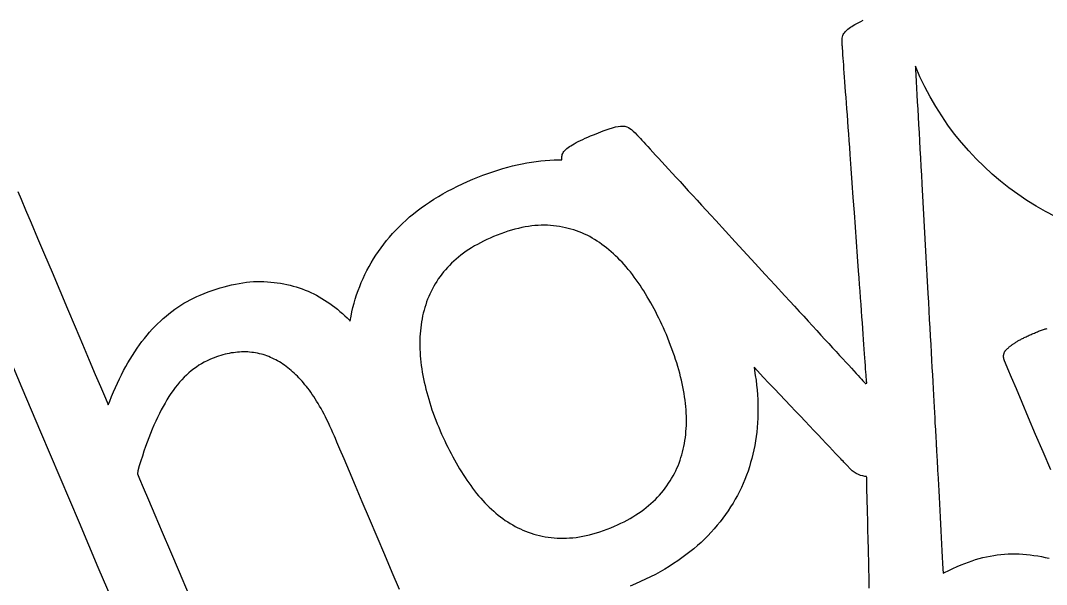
# Model space of a CAD drawing. Header units: millimetres. Extents: x 47 to 159, y 49 to 299.
# Drawn here: x 83.22 to 96.38, y 185.62 to 192.85 of the extents above; entities that cross this region are included whole.
import ezdxf

# ---------------------------------------------------------------- set-up
doc = ezdxf.new("R2010")
doc.units = ezdxf.units.MM

# ---------------------------------------------------------------- blocks, each defined once
blk = doc.blocks.new('angel 01')
for points in [[(-41.61, 133.366), (-37.62, 135.084), (-37.653, 135.163), (-37.813, 135.539), (-38.003, 135.986), (-38.216, 136.49), (-38.448, 137.034), (-38.69, 137.606), (-38.938, 138.189), (-39.184, 138.77), (-39.424, 139.333), (-39.649, 139.864)], [(-39.481, 141.856), (-39.439, 141.756), (-39.381, 141.62), (-39.31, 141.452), (-39.228, 141.259), (-39.138, 141.046), (-39.041, 140.82), (-38.942, 140.586), (-38.842, 140.351), (-38.744, 140.119), (-38.65, 139.898), (-38.563, 139.693), (-38.486, 139.51), (-38.42, 139.356), (-38.369, 139.235), (-38.334, 139.154), (-38.319, 139.119), (-38.3, 139.167), (-38.277, 139.226), (-38.253, 139.285), (-38.228, 139.342), (-38.203, 139.398), (-38.177, 139.453), (-38.15, 139.506), (-38.123, 139.559), (-38.096, 139.61), (-38.068, 139.659), (-38.039, 139.708), (-38.01, 139.755), (-37.98, 139.801), (-37.949, 139.846), (-37.918, 139.89), (-37.887, 139.932), (-37.855, 139.973), (-37.822, 140.013), (-37.789, 140.051), (-37.755, 140.089), (-37.721, 140.125), (-37.686, 140.16), (-37.65, 140.194), (-37.614, 140.226), (-37.578, 140.258), (-37.541, 140.288), (-37.503, 140.317), (-37.465, 140.345), (-37.427, 140.372), (-37.388, 140.398), (-37.348, 140.422), (-37.308, 140.445), (-37.267, 140.467), (-37.225, 140.488), (-37.184, 140.508), (-37.14, 140.527), (-37.087, 140.548), (-37.036, 140.568), (-36.985, 140.587), (-36.934, 140.604), (-36.884, 140.62), (-36.834, 140.634), (-36.785, 140.647), (-36.736, 140.659), (-36.688, 140.669), (-36.641, 140.678), (-36.593, 140.686), (-36.547, 140.692), (-36.501, 140.696), (-36.455, 140.7), (-36.41, 140.702), (-36.366, 140.702), (-36.322, 140.701), (-36.278, 140.699), (-36.235, 140.695), (-36.192, 140.691), (-36.15, 140.686), (-36.109, 140.679), (-36.068, 140.672), (-36.027, 140.664), (-35.987, 140.654), (-35.947, 140.644), (-35.908, 140.632), (-35.869, 140.62), (-35.831, 140.607), (-35.793, 140.592), (-35.756, 140.577), (-35.719, 140.561), (-35.683, 140.543), (-35.647, 140.525), (-35.612, 140.506), (-35.577, 140.485), (-35.543, 140.464), (-35.509, 140.442), (-35.475, 140.419), (-35.443, 140.395), (-35.41, 140.371), (-35.378, 140.345), (-35.346, 140.319), (-35.315, 140.291), (-35.285, 140.263), (-35.254, 140.234), (-35.225, 140.204), (-35.215, 140.194), (-35.214, 140.199), (-35.204, 140.256), (-35.192, 140.312), (-35.179, 140.367), (-35.164, 140.422), (-35.149, 140.477), (-35.132, 140.531), (-35.113, 140.585), (-35.093, 140.638), (-35.072, 140.69), (-35.05, 140.742), (-35.026, 140.793), (-35, 140.844), (-34.973, 140.894), (-34.945, 140.943), (-34.916, 140.992), (-34.885, 141.04), (-34.852, 141.088), (-34.819, 141.135), (-34.784, 141.181), (-34.747, 141.227), (-34.709, 141.272), (-34.67, 141.317), (-34.629, 141.361), (-34.587, 141.404), (-34.543, 141.446), (-34.498, 141.488), (-34.452, 141.529), (-34.403, 141.569), (-34.354, 141.608), (-34.303, 141.646), (-34.25, 141.684), (-34.196, 141.72), (-34.14, 141.756), (-34.083, 141.791), (-34.024, 141.825), (-33.964, 141.858), (-33.902, 141.891), (-33.839, 141.923), (-33.774, 141.953), (-33.708, 141.983), (-33.641, 142.012), (-33.575, 142.039), (-33.511, 142.064), (-33.446, 142.088), (-33.382, 142.11), (-33.319, 142.131), (-33.256, 142.15), (-33.193, 142.168), (-33.131, 142.184), (-33.07, 142.198), (-33.009, 142.211), (-32.948, 142.223), (-32.888, 142.233), (-32.829, 142.242), (-32.77, 142.249), (-32.711, 142.254), (-32.653, 142.258), (-32.595, 142.26), (-32.538, 142.261), (-32.498, 142.261), (-32.498, 142.263), (-32.5, 142.277), (-32.5, 142.291), (-32.499, 142.304), (-32.496, 142.317), (-32.492, 142.33), (-32.487, 142.343), (-32.48, 142.356), (-32.471, 142.368), (-32.46, 142.381), (-32.448, 142.393), (-32.434, 142.406), (-32.419, 142.418), (-32.401, 142.431), (-32.382, 142.443), (-32.362, 142.456), (-32.339, 142.469), (-32.315, 142.482), (-32.288, 142.495), (-32.26, 142.509), (-32.23, 142.523), (-32.198, 142.538), (-32.164, 142.553), (-32.129, 142.568), (-32.093, 142.583), (-32.059, 142.597), (-32.027, 142.61), (-31.997, 142.622), (-31.968, 142.633), (-31.941, 142.643), (-31.916, 142.652), (-31.893, 142.66), (-31.85, 142.673), (-31.811, 142.684), (-31.776, 142.691), (-31.744, 142.694), (-31.715, 142.695), (-31.689, 142.692), (-31.665, 142.686), (-31.643, 142.677), (-31.624, 142.665), (-31.604, 142.649), (-31.582, 142.63), (-31.559, 142.608), (-31.534, 142.583), (-31.531, 142.58), (-31.529, 142.577), (-31.526, 142.574), (-31.522, 142.57), (-31.517, 142.564), (-31.505, 142.551), (-31.489, 142.534), (-31.47, 142.514), (-31.448, 142.49), (-31.423, 142.462), (-31.395, 142.432), (-31.365, 142.399), (-31.331, 142.362), (-31.295, 142.323), (-31.257, 142.282), (-31.216, 142.237), (-31.173, 142.191), (-31.128, 142.142), (-31.081, 142.09), (-31.032, 142.037), (-30.981, 141.982), (-30.929, 141.925), (-30.875, 141.866), (-30.819, 141.806), (-30.762, 141.744), (-30.704, 141.681), (-30.645, 141.616), (-30.585, 141.551), (-30.524, 141.484), (-30.399, 141.349), (-30.272, 141.211), (-30.015, 140.931), (-29.887, 140.791), (-29.76, 140.653), (-29.635, 140.517), (-29.573, 140.45), (-29.513, 140.384), (-29.453, 140.319), (-29.394, 140.256), (-29.337, 140.193), (-29.281, 140.132), (-29.226, 140.073), (-29.173, 140.015), (-29.122, 139.959), (-29.072, 139.905), (-29.024, 139.853), (-28.978, 139.803), (-28.935, 139.755), (-28.893, 139.71), (-28.854, 139.667), (-28.817, 139.627), (-28.782, 139.59), (-28.75, 139.555), (-28.721, 139.524), (-28.695, 139.495), (-28.672, 139.47), (-28.652, 139.448), (-28.635, 139.43), (-28.621, 139.415), (-28.616, 139.409), (-28.611, 139.404), (-28.607, 139.4), (-28.604, 139.396), (-28.602, 139.394), (-28.601, 139.393), (-28.601, 139.393), (-28.601, 139.393), (-28.6, 139.393), (-28.596, 139.395), (-28.59, 139.397), (-28.586, 139.399), (-28.585, 139.399), (-28.585, 139.4), (-28.586, 139.402), (-28.586, 139.405), (-28.586, 139.409), (-28.587, 139.415), (-28.587, 139.422), (-28.588, 139.431), (-28.589, 139.451), (-28.591, 139.476), (-28.593, 139.506), (-28.596, 139.541), (-28.599, 139.58), (-28.602, 139.623), (-28.605, 139.67), (-28.609, 139.721), (-28.613, 139.776), (-28.617, 139.834), (-28.621, 139.896), (-28.626, 139.96), (-28.631, 140.028), (-28.636, 140.099), (-28.641, 140.173), (-28.647, 140.249), (-28.653, 140.327), (-28.658, 140.408), (-28.664, 140.491), (-28.671, 140.576), (-28.677, 140.662), (-28.683, 140.75), (-28.69, 140.84), (-28.703, 141.022), (-28.716, 141.209), (-28.744, 141.587), (-28.758, 141.777), (-28.771, 141.965), (-28.785, 142.151), (-28.798, 142.332), (-28.804, 142.421), (-28.81, 142.508), (-28.817, 142.594), (-28.823, 142.677), (-28.829, 142.759), (-28.834, 142.839), (-28.84, 142.916), (-28.845, 142.991), (-28.851, 143.063), (-28.856, 143.132), (-28.86, 143.198), (-28.865, 143.262), (-28.869, 143.321), (-28.873, 143.378), (-28.877, 143.43), (-28.881, 143.479), (-28.884, 143.524), (-28.887, 143.565), (-28.89, 143.602), (-28.892, 143.634), (-28.894, 143.662), (-28.896, 143.684), (-28.897, 143.702), (-28.897, 143.709), (-28.898, 143.715), (-28.898, 143.719), (-28.898, 143.722), (-28.899, 143.725), (-28.899, 143.731), (-28.901, 143.756), (-28.901, 143.779), (-28.9, 143.801), (-28.899, 143.82), (-28.895, 143.838), (-28.891, 143.854), (-28.886, 143.868), (-28.879, 143.881), (-28.871, 143.892), (-28.862, 143.903), (-28.851, 143.914), (-28.839, 143.926), (-28.826, 143.937), (-28.811, 143.949), (-28.795, 143.961), (-28.777, 143.972), (-28.758, 143.984), (-28.737, 143.996), (-28.714, 144.009), (-28.688, 144.022), (-28.66, 144.036), (-28.63, 144.051)], [(-28.552, 136.769), (-28.554, 136.844), (-28.556, 136.922), (-28.558, 137.002), (-28.56, 137.084), (-28.564, 137.25), (-28.568, 137.417), (-28.57, 137.499), (-28.572, 137.579), (-28.573, 137.656), (-28.575, 137.731), (-28.577, 137.803), (-28.579, 137.87), (-28.58, 137.933), (-28.581, 137.963), (-28.582, 137.991), (-28.582, 138.017), (-28.583, 138.043), (-28.583, 138.066), (-28.584, 138.088), (-28.584, 138.109), (-28.585, 138.127), (-28.585, 138.144), (-28.586, 138.158), (-28.586, 138.171), (-28.586, 138.181), (-28.586, 138.19), (-28.587, 138.196), (-28.587, 138.2), (-28.587, 138.202), (-28.59, 138.202), (-28.596, 138.202), (-28.61, 138.203), (-28.636, 138.208), (-28.664, 138.216), (-28.692, 138.226), (-28.721, 138.24), (-28.747, 138.256), (-28.77, 138.273), (-28.791, 138.292), (-28.8, 138.303), (-28.802, 138.305), (-28.803, 138.306), (-28.805, 138.308), (-28.807, 138.31), (-28.811, 138.314), (-28.815, 138.319), (-28.821, 138.325), (-28.828, 138.332), (-28.835, 138.341), (-28.844, 138.35), (-28.854, 138.36), (-28.865, 138.372), (-28.877, 138.384), (-28.889, 138.397), (-28.903, 138.412), (-28.918, 138.427), (-28.933, 138.444), (-28.95, 138.461), (-28.985, 138.498), (-29.024, 138.539), (-29.065, 138.583), (-29.11, 138.631), (-29.158, 138.681), (-29.209, 138.735), (-29.262, 138.791), (-29.318, 138.85), (-29.376, 138.911), (-29.437, 138.975), (-29.5, 139.041), (-29.564, 139.109), (-29.631, 139.18), (-29.699, 139.252), (-29.769, 139.325), (-29.84, 139.4), (-29.913, 139.477), (-29.987, 139.555), (-30.032, 139.603), (-30.025, 139.56), (-30.015, 139.498), (-30.006, 139.435), (-29.999, 139.373), (-29.993, 139.311), (-29.988, 139.249), (-29.984, 139.188), (-29.982, 139.127), (-29.981, 139.067), (-29.982, 139.007), (-29.984, 138.948), (-29.987, 138.889), (-29.991, 138.83), (-29.997, 138.772), (-30.004, 138.715), (-30.013, 138.657), (-30.022, 138.601), (-30.033, 138.545), (-30.046, 138.489), (-30.06, 138.433), (-30.075, 138.379), (-30.091, 138.324), (-30.109, 138.27), (-30.128, 138.217), (-30.148, 138.164), (-30.17, 138.112), (-30.194, 138.06), (-30.219, 138.009), (-30.245, 137.959), (-30.272, 137.909), (-30.301, 137.86), (-30.332, 137.811), (-30.363, 137.763), (-30.396, 137.715), (-30.431, 137.668), (-30.467, 137.622), (-30.504, 137.576), (-30.543, 137.531), (-30.583, 137.486), (-30.625, 137.442), (-30.668, 137.399), (-30.712, 137.356), (-30.758, 137.315), (-30.806, 137.274), (-30.854, 137.234), (-30.905, 137.195), (-30.957, 137.157), (-31.01, 137.12), (-31.065, 137.084), (-31.121, 137.048), (-31.178, 137.014), (-31.238, 136.98), (-31.298, 136.947), (-31.36, 136.915), (-31.424, 136.884), (-31.489, 136.854), (-31.555, 136.825), (-31.621, 136.797)], [(-34.583, 136.753), (-34.675, 136.971), (-34.772, 137.198), (-34.87, 137.429), (-34.966, 137.657), (-35.059, 137.876), (-35.147, 138.081), (-35.225, 138.266), (-35.293, 138.426), (-35.347, 138.553), (-35.385, 138.643), (-35.405, 138.69), (-35.418, 138.72), (-35.437, 138.763), (-35.456, 138.806), (-35.475, 138.847), (-35.494, 138.888), (-35.513, 138.927), (-35.532, 138.965), (-35.55, 139.002), (-35.569, 139.038), (-35.588, 139.072), (-35.607, 139.105), (-35.626, 139.138), (-35.645, 139.169), (-35.663, 139.199), (-35.682, 139.228), (-35.701, 139.255), (-35.72, 139.282), (-35.738, 139.307), (-35.757, 139.332), (-35.776, 139.355), (-35.795, 139.378), (-35.814, 139.401), (-35.833, 139.423), (-35.853, 139.445), (-35.873, 139.465), (-35.893, 139.486), (-35.913, 139.505), (-35.933, 139.525), (-35.954, 139.543), (-35.974, 139.561), (-35.995, 139.578), (-36.016, 139.595), (-36.037, 139.612), (-36.059, 139.627), (-36.08, 139.642), (-36.102, 139.657), (-36.124, 139.671), (-36.146, 139.684), (-36.168, 139.696), (-36.191, 139.708), (-36.214, 139.719), (-36.237, 139.729), (-36.26, 139.739), (-36.284, 139.748), (-36.307, 139.756), (-36.331, 139.764), (-36.355, 139.77), (-36.38, 139.776), (-36.404, 139.782), (-36.429, 139.786), (-36.454, 139.79), (-36.479, 139.793), (-36.505, 139.796), (-36.53, 139.798), (-36.556, 139.799), (-36.582, 139.799), (-36.608, 139.799), (-36.634, 139.797), (-36.661, 139.795), (-36.687, 139.793), (-36.714, 139.789), (-36.741, 139.785), (-36.767, 139.78), (-36.794, 139.775), (-36.821, 139.768), (-36.849, 139.761), (-36.876, 139.753), (-36.903, 139.744), (-36.931, 139.735), (-36.959, 139.725), (-36.987, 139.714), (-37.016, 139.701), (-37.052, 139.685), (-37.087, 139.667), (-37.122, 139.648), (-37.156, 139.627), (-37.189, 139.605), (-37.222, 139.581), (-37.254, 139.556), (-37.285, 139.53), (-37.316, 139.502), (-37.346, 139.473), (-37.376, 139.442), (-37.405, 139.409), (-37.433, 139.376), (-37.461, 139.341), (-37.488, 139.304), (-37.515, 139.266), (-37.541, 139.227), (-37.566, 139.186), (-37.591, 139.143), (-37.616, 139.1), (-37.64, 139.055), (-37.664, 139.008), (-37.687, 138.96), (-37.71, 138.911), (-37.733, 138.86), (-37.755, 138.807), (-37.777, 138.754), (-37.799, 138.699), (-37.82, 138.642), (-37.841, 138.584), (-37.862, 138.525), (-37.882, 138.464), (-37.901, 138.402), (-37.921, 138.338), (-37.94, 138.273), (-37.944, 138.234), (-37.918, 138.173), (-37.87, 138.061), (-37.804, 137.904), (-37.722, 137.711), (-37.627, 137.487), (-37.522, 137.24), (-37.41, 136.977), (-37.295, 136.705)], [(-26.224, 138.289), (-26.322, 138.518), (-26.417, 138.742), (-26.507, 138.955), (-26.591, 139.152), (-26.665, 139.326), (-26.727, 139.472), (-26.774, 139.584), (-26.805, 139.656), (-26.816, 139.683), (-26.818, 139.687), (-26.819, 139.691), (-26.821, 139.695), (-26.822, 139.699), (-26.823, 139.703), (-26.824, 139.708), (-26.825, 139.712), (-26.826, 139.716), (-26.827, 139.721), (-26.827, 139.725), (-26.828, 139.729), (-26.828, 139.734), (-26.828, 139.738), (-26.828, 139.743), (-26.828, 139.747), (-26.828, 139.752), (-26.828, 139.757), (-26.827, 139.761), (-26.827, 139.766), (-26.826, 139.771), (-26.825, 139.775), (-26.823, 139.78), (-26.822, 139.785), (-26.82, 139.789), (-26.818, 139.794), (-26.815, 139.798), (-26.813, 139.803), (-26.81, 139.808), (-26.807, 139.812), (-26.803, 139.817), (-26.8, 139.821), (-26.796, 139.826), (-26.791, 139.831), (-26.787, 139.835), (-26.782, 139.84), (-26.777, 139.844), (-26.772, 139.849), (-26.767, 139.853), (-26.761, 139.858), (-26.755, 139.863), (-26.749, 139.867), (-26.743, 139.872), (-26.737, 139.877), (-26.731, 139.882), (-26.724, 139.887), (-26.717, 139.892), (-26.71, 139.897), (-26.702, 139.902), (-26.695, 139.907), (-26.687, 139.912), (-26.679, 139.917), (-26.671, 139.923), (-26.663, 139.928), (-26.655, 139.933), (-26.646, 139.939), (-26.637, 139.944), (-26.627, 139.949), (-26.617, 139.955), (-26.607, 139.96), (-26.597, 139.966), (-26.586, 139.971), (-26.575, 139.977), (-26.564, 139.983), (-26.552, 139.988), (-26.54, 139.994), (-26.528, 140), (-26.515, 140.006), (-26.502, 140.012), (-26.489, 140.018), (-26.476, 140.023), (-26.462, 140.029), (-26.447, 140.035), (-26.433, 140.041), (-26.419, 140.047), (-26.405, 140.053), (-26.392, 140.058), (-26.379, 140.063), (-26.366, 140.068), (-26.353, 140.073), (-26.34, 140.077), (-26.328, 140.081), (-26.316, 140.085), (-26.305, 140.089), (-26.293, 140.093), (-26.282, 140.096), (-26.271, 140.099)]]:
    blk.add_lwpolyline(points)
blk.add_lwpolyline([(-20.944, 143.683, -0.692263), (-27.961, 143.461), (-27.959, 143.422), (-27.954, 143.346), (-27.95, 143.266), (-27.945, 143.182), (-27.941, 143.094), (-27.936, 143.004), (-27.93, 142.91), (-27.925, 142.812), (-27.92, 142.713), (-27.914, 142.61), (-27.908, 142.505), (-27.902, 142.398), (-27.896, 142.289), (-27.89, 142.178), (-27.884, 142.066), (-27.878, 141.952), (-27.865, 141.721), (-27.852, 141.486), (-27.826, 141.015), (-27.813, 140.781), (-27.8, 140.55), (-27.794, 140.437), (-27.788, 140.325), (-27.782, 140.214), (-27.776, 140.106), (-27.77, 139.999), (-27.764, 139.895), (-27.759, 139.793), (-27.753, 139.694), (-27.748, 139.598), (-27.743, 139.505), (-27.738, 139.415), (-27.733, 139.328), (-27.728, 139.245), (-27.724, 139.166), (-27.72, 139.091), (-27.716, 139.021), (-27.712, 138.955), (-27.709, 138.893), (-27.706, 138.837), (-27.704, 138.81), (-27.703, 138.785), (-27.702, 138.762), (-27.7, 138.739), (-27.699, 138.718), (-27.698, 138.699), (-27.697, 138.68), (-27.696, 138.664), (-27.695, 138.648), (-27.695, 138.635), (-27.694, 138.622), (-27.693, 138.612), (-27.693, 138.603), (-27.693, 138.595), (-27.692, 138.589), (-27.692, 138.585), (-27.692, 138.582), (-27.692, 138.581), (-27.692, 138.58), (-27.691, 138.576), (-27.691, 138.57), (-27.691, 138.562), (-27.69, 138.551), (-27.689, 138.538), (-27.689, 138.523), (-27.688, 138.506), (-27.687, 138.487), (-27.686, 138.466), (-27.684, 138.443), (-27.683, 138.419), (-27.682, 138.393), (-27.68, 138.365), (-27.679, 138.336), (-27.677, 138.305), (-27.675, 138.273), (-27.673, 138.24), (-27.67, 138.17), (-27.666, 138.095), (-27.661, 138.017), (-27.657, 137.936), (-27.653, 137.853), (-27.643, 137.681), (-27.634, 137.506), (-27.625, 137.334), (-27.62, 137.25), (-27.616, 137.169), (-27.612, 137.091), (-27.608, 137.016), (-27.605, 136.96), (-27.585, 136.97), (-27.533, 136.997), (-27.48, 137.022), (-27.426, 137.047), (-27.373, 137.07), (-27.327, 137.088), (-27.281, 137.105), (-27.234, 137.121), (-27.188, 137.136), (-27.142, 137.149), (-27.095, 137.161), (-27.049, 137.172), (-27.002, 137.181), (-26.956, 137.189), (-26.909, 137.196), (-26.862, 137.201), (-26.816, 137.205), (-26.769, 137.208), (-26.722, 137.209), (-26.675, 137.209), (-26.629, 137.208), (-26.582, 137.205), (-26.535, 137.201), (-26.487, 137.196), (-26.44, 137.19), (-26.391, 137.183), (-26.343, 137.175), (-26.294, 137.165), (-26.245, 137.155)], format="xyb")
blk.add_lwpolyline([(-31.157, 140.021), (-31.176, 140.064), (-31.195, 140.107), (-31.214, 140.149), (-31.233, 140.19), (-31.253, 140.231), (-31.273, 140.272), (-31.294, 140.312), (-31.315, 140.352), (-31.336, 140.391), (-31.358, 140.43), (-31.38, 140.469), (-31.402, 140.506), (-31.425, 140.544), (-31.448, 140.581), (-31.471, 140.617), (-31.495, 140.653), (-31.519, 140.689), (-31.543, 140.724), (-31.568, 140.758), (-31.593, 140.792), (-31.619, 140.825), (-31.645, 140.857), (-31.671, 140.888), (-31.698, 140.918), (-31.725, 140.948), (-31.752, 140.977), (-31.78, 141.005), (-31.808, 141.032), (-31.836, 141.058), (-31.865, 141.084), (-31.894, 141.109), (-31.924, 141.133), (-31.953, 141.156), (-31.984, 141.178), (-32.014, 141.2), (-32.045, 141.221), (-32.077, 141.241), (-32.109, 141.259), (-32.141, 141.277), (-32.174, 141.294), (-32.207, 141.31), (-32.241, 141.324), (-32.275, 141.338), (-32.31, 141.351), (-32.345, 141.363), (-32.381, 141.373), (-32.417, 141.383), (-32.453, 141.392), (-32.49, 141.399), (-32.528, 141.406), (-32.565, 141.412), (-32.604, 141.416), (-32.643, 141.42), (-32.682, 141.422), (-32.721, 141.423), (-32.762, 141.423), (-32.802, 141.421), (-32.843, 141.418), (-32.885, 141.414), (-32.927, 141.408), (-32.97, 141.401), (-33.013, 141.393), (-33.056, 141.383), (-33.1, 141.372), (-33.145, 141.36), (-33.19, 141.346), (-33.235, 141.331), (-33.281, 141.315), (-33.328, 141.297), (-33.374, 141.278), (-33.419, 141.259), (-33.461, 141.24), (-33.502, 141.22), (-33.542, 141.199), (-33.581, 141.178), (-33.619, 141.157), (-33.656, 141.135), (-33.692, 141.112), (-33.727, 141.089), (-33.761, 141.065), (-33.794, 141.04), (-33.825, 141.015), (-33.856, 140.989), (-33.885, 140.963), (-33.914, 140.936), (-33.941, 140.909), (-33.967, 140.881), (-33.992, 140.853), (-34.017, 140.824), (-34.04, 140.794), (-34.062, 140.764), (-34.084, 140.734), (-34.104, 140.703), (-34.123, 140.671), (-34.142, 140.64), (-34.16, 140.607), (-34.176, 140.575), (-34.192, 140.541), (-34.207, 140.508), (-34.221, 140.474), (-34.234, 140.439), (-34.246, 140.404), (-34.257, 140.369), (-34.267, 140.333), (-34.276, 140.296), (-34.285, 140.26), (-34.292, 140.222), (-34.299, 140.185), (-34.304, 140.147), (-34.309, 140.109), (-34.313, 140.071), (-34.316, 140.032), (-34.319, 139.993), (-34.32, 139.953), (-34.321, 139.913), (-34.321, 139.873), (-34.32, 139.832), (-34.318, 139.792), (-34.315, 139.75), (-34.312, 139.709), (-34.307, 139.667), (-34.302, 139.625), (-34.296, 139.582), (-34.289, 139.539), (-34.281, 139.497), (-34.273, 139.453), (-34.264, 139.41), (-34.254, 139.367), (-34.243, 139.323), (-34.232, 139.279), (-34.22, 139.235), (-34.207, 139.191), (-34.194, 139.147), (-34.18, 139.102), (-34.165, 139.058), (-34.149, 139.013), (-34.132, 138.968), (-34.115, 138.923), (-34.097, 138.878), (-34.079, 138.832), (-34.06, 138.788), (-34.041, 138.744), (-34.022, 138.701), (-34.002, 138.659), (-33.982, 138.617), (-33.962, 138.576), (-33.941, 138.535), (-33.92, 138.495), (-33.899, 138.455), (-33.877, 138.415), (-33.856, 138.377), (-33.833, 138.338), (-33.811, 138.3), (-33.788, 138.263), (-33.765, 138.226), (-33.741, 138.19), (-33.717, 138.154), (-33.693, 138.119), (-33.668, 138.084), (-33.643, 138.05), (-33.618, 138.017), (-33.592, 137.984), (-33.566, 137.953), (-33.54, 137.922), (-33.513, 137.893), (-33.486, 137.864), (-33.458, 137.835), (-33.43, 137.808), (-33.402, 137.781), (-33.373, 137.756), (-33.344, 137.731), (-33.314, 137.707), (-33.284, 137.683), (-33.254, 137.661), (-33.224, 137.639), (-33.193, 137.619), (-33.161, 137.599), (-33.129, 137.58), (-33.097, 137.562), (-33.064, 137.545), (-33.031, 137.529), (-32.997, 137.514), (-32.963, 137.5), (-32.929, 137.487), (-32.894, 137.475), (-32.858, 137.464), (-32.823, 137.454), (-32.786, 137.445), (-32.75, 137.437), (-32.712, 137.43), (-32.675, 137.424), (-32.637, 137.418), (-32.598, 137.414), (-32.559, 137.411), (-32.52, 137.41), (-32.48, 137.409), (-32.439, 137.41), (-32.398, 137.413), (-32.357, 137.416), (-32.315, 137.421), (-32.273, 137.428), (-32.23, 137.435), (-32.187, 137.444), (-32.143, 137.455), (-32.099, 137.466), (-32.054, 137.479), (-32.009, 137.494), (-31.963, 137.51), (-31.917, 137.527), (-31.87, 137.545), (-31.824, 137.564), (-31.782, 137.583), (-31.741, 137.602), (-31.7, 137.622), (-31.661, 137.643), (-31.623, 137.664), (-31.586, 137.686), (-31.55, 137.708), (-31.514, 137.731), (-31.48, 137.754), (-31.447, 137.779), (-31.415, 137.803), (-31.384, 137.829), (-31.354, 137.855), (-31.325, 137.881), (-31.297, 137.908), (-31.27, 137.936), (-31.244, 137.964), (-31.219, 137.993), (-31.195, 138.023), (-31.172, 138.053), (-31.15, 138.083), (-31.128, 138.114), (-31.108, 138.145), (-31.089, 138.176), (-31.071, 138.208), (-31.053, 138.241), (-31.037, 138.273), (-31.021, 138.307), (-31.007, 138.34), (-30.993, 138.374), (-30.981, 138.409), (-30.969, 138.444), (-30.958, 138.479), (-30.948, 138.515), (-30.94, 138.552), (-30.932, 138.588), (-30.924, 138.625), (-30.918, 138.663), (-30.913, 138.701), (-30.908, 138.739), (-30.905, 138.777), (-30.902, 138.816), (-30.9, 138.855), (-30.899, 138.894), (-30.899, 138.934), (-30.9, 138.974), (-30.901, 139.015), (-30.904, 139.056), (-30.907, 139.097), (-30.911, 139.139), (-30.916, 139.18), (-30.922, 139.223), (-30.929, 139.265), (-30.937, 139.308), (-30.945, 139.351), (-30.954, 139.394), (-30.964, 139.438), (-30.974, 139.481), (-30.986, 139.525), (-30.998, 139.569), (-31.01, 139.613), (-31.024, 139.658), (-31.038, 139.703), (-31.053, 139.747), (-31.068, 139.792), (-31.085, 139.838), (-31.102, 139.883), (-31.119, 139.929), (-31.138, 139.975)], close=True)

msp = doc.modelspace()

# ---------------------------------------------------------------- block references
msp.add_blockref('angel 01', (122.661, 48.801))

doc.saveas('drawing.dxf')
